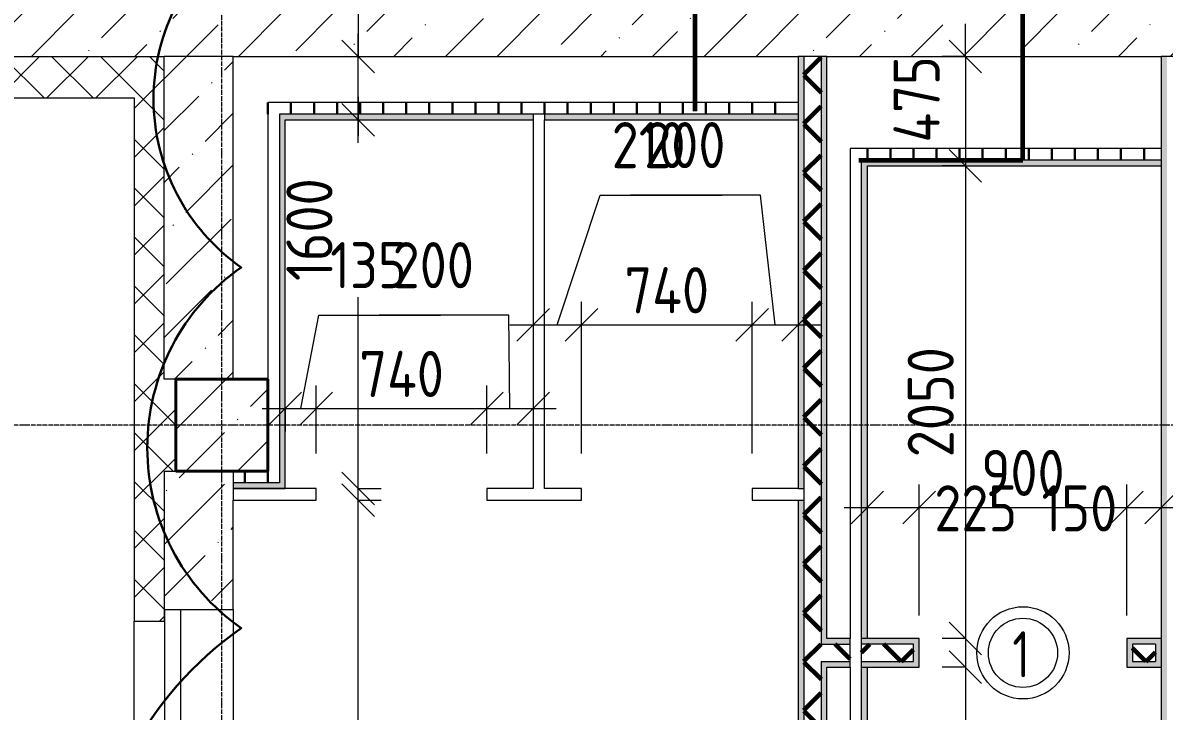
# Model space of a CAD drawing. Header units: millimetres. Extents: x -60946 to 138510, y -262288 to 24501.
# Drawn here: x -19179 to -14229, y -40700 to -37714 of the extents above; entities that cross this region are included whole.
import ezdxf

# ---------------------------------------------------------------- set-up
doc = ezdxf.new("R2010")
doc.units = ezdxf.units.MM
doc.linetypes.add('ADSK_Линия сетки', pattern=[25, 20, -2.5, 0, -2.5])
for name, color, linetype, lineweight in [('0) 1 вып перегородка', 7, 'Continuous', 60), ('2)Тип-2', 3, 'Continuous', 60), ('_ Окна', 7, 'Continuous', 18), ('Марки дверей', 7, 'Continuous', 20), ('Несущие колонны', 7, 'Continuous', 18), ('Окна', 7, 'Continuous', 9), ('Оси', 7, 'Continuous', 9), ('Размеры', 7, 'Continuous', 9), ('Стены внутренние', 7, 'Continuous', 18), ('Стены наружные', 7, 'Continuous', 18), ('Стены несущие', 7, 'Continuous', 30), ('Стены отделка', 7, 'Continuous', 30), ('Стены перегородки', 7, 'Continuous', 30), ('Стены штриховка', 7, 'Continuous', 9)]:
    doc.layers.add(name, color=color, linetype=linetype, lineweight=lineweight)
doc.layers.add('2)Тип-4', color=7, linetype='Continuous', lineweight=30, true_color=0x0080c0)
doc.styles.add('GOST Common_3', font='', dxfattribs={"width": 0.9, "height": 200})
doc.styles.add('GOST Common_B', font='', dxfattribs={"width": 0.8, "height": 200})
doc.styles.get('GOST Common_3').set_extended_font_data('GOST Common')
doc.styles.get('GOST Common_B').set_extended_font_data('GOST Common', bold=True)
doc.dimstyles.new('ADSK_Основной_2_0_1', dxfattribs={"dimscale": 304.8, "dimtxt": 201.142999, "dimasz": 0.463911, "dimexe": 0.328084, "dimexo": 0.328084, "dimgap": 0.164042, "dimtad": 1, "dimdec": 3, "dimrnd": 0.001, "dimdsep": 46, "dimtxsty": 'GOST Common_3', "dimblk1": 'OBLIQUE', "dimblk2": 'OBLIQUE', "dimsah": 1, "dimcen": 0.09, "dimdle": 0.328084, "dimazin": 2, "dimtfac": 1, "dimtdec": 4, "dimtix": 1, "dimtmove": 1, "dimatfit": 3, "dimfxl": 1, "dimtvp": 1, "dimtolj": 1, "dimtzin": 0, "dimlwd": 20, "dimlwe": 20, "dimarcsym": 2})
doc.dimstyles.new('ADSK_Основной_2_0_2', dxfattribs={"dimscale": 304.8, "dimtxt": 201.142999, "dimasz": 0.463911, "dimexe": 0.328084, "dimexo": 0.328084, "dimgap": 0.164042, "dimtad": 1, "dimdec": 3, "dimrnd": 0.001, "dimdsep": 46, "dimtxsty": 'GOST Common_3', "dimblk1": 'OBLIQUE', "dimblk2": 'OBLIQUE', "dimsah": 1, "dimcen": 0.09, "dimdle": 0.328084, "dimazin": 2, "dimtfac": 1, "dimtdec": 4, "dimtix": 1, "dimtmove": 0, "dimatfit": 3, "dimfxl": 1, "dimtvp": 1, "dimtolj": 1, "dimtzin": 0, "dimlwd": 20, "dimlwe": 20, "dimarcsym": 2})
pattern_1 = [(45, (1283.93, -48864.63), (84.1895, 308.696), [396.875, -79.375, 3.353, -76.022])]
pattern_2 = [(45, (1283.93, -48864.63), (-106.066, 106.066), []), (135, (1283.93, -48864.63), (-106.066, -106.066), [])]
pattern_3 = [(90, (1283.93, -48864.63), (-100, 6e-15), [])]

# ---------------------------------------------------------------- blocks, each defined once
blk = doc.blocks.new('ADSK_КолоннаЖБ_Прямоугольная - 400x400 мм-1807142-Кладочный план 1-го этажа')
at = {"layer": 'Несущие колонны', "lineweight": 40}
for p, q in [((-200, 200), (200, 200)), ((-200, -200), (-200, 200)), ((200, 200), (200, -200)), ((200, -200), (-200, -200))]:
    blk.add_line(p, q, dxfattribs=at)
blk = doc.blocks.new('ОКНО L03 _2СТ_RS - ОК-1_1600х2000h_противоударное-3556404-Кладочный план 1-го этажа')
at = {"layer": '_ Окна'}
for p, q in [((-838.1, -79), (761.9, -79)), ((-838.1, -149), (-838.1, -79)), ((-838.1, -79), (-803.1, -79)), ((761.9, -79), (726.9, -79)), ((761.9, -149), (761.9, -79)), ((-838.1, -149), (761.9, -149)), ((-838.1, -149), (-833.1, -149)), ((761.9, -149), (756.9, -149))]:
    blk.add_line(p, q, dxfattribs=at)
blk = doc.blocks.new('М_двери1 - Марка экземпляра 2-3719212-Кладочный план 1-го этажа')
at = {"layer": 'Марки дверей'}
for radius in [2, 1.5]:
    blk.add_circle((0, 0), radius, dxfattribs=at)
blk = doc.blocks.new('_Oblique')
at = {"color": 0, "linetype": 'ByBlock', "lineweight": -2}
blk.add_line((-0.5, -0.5), (0.5, 0.5), dxfattribs=at)
blk = doc.blocks.new('*D4044')
at = {"layer": 'Defpoints', "color": 0, "transparency": 16777216}
for p in [(-16966.1, -38924.2), (-16756.1, -39024.2), (-16756.1, -39682.7)]:
    blk.add_point(p, dxfattribs=at)
at = {"layer": 'Размеры', "color": 0, "lineweight": 20, "transparency": 16777216}
for p, q in [((-16861.1, -39024.2), (-16675, -38461.1)), ((-16675, -38461.1), (-16146.4, -38461.1)), ((-16756.1, -39582.7), (-16756.1, -38924.2)), ((-17066.1, -39024.2), (-16656.1, -39024.2)), ((-16966.1, -39024.2), (-16966.1, -39124.2))]:
    blk.add_line(p, q, dxfattribs=at)
at = {"layer": 'Размеры', "color": 0, "lineweight": 20, "transparency": 16777216, "xscale": 141.4, "yscale": 141.4, "zscale": 141.4, "rotation": 180}
blk.add_blockref('_Oblique', (-16966.1, -39024.2), dxfattribs=at)
at = {"layer": 'Размеры', "color": 0, "lineweight": 20, "transparency": 16777216, "xscale": 141.4, "yscale": 141.4, "zscale": 141.4}
blk.add_blockref('_Oblique', (-16756.1, -39024.2), dxfattribs=at)
at = {"layer": 'Размеры', "color": 0, "lineweight": 9, "transparency": 16777216, "insert": (-16625, -38144.5), "char_height": 200, "width": 409.104, "attachment_point": 1, "line_spacing_factor": 1.022761, "style": 'GOST Common_3'}
blk.add_mtext('\\A1;210', dxfattribs=at)
blk = doc.blocks.new('*D4045')
at = {"layer": 'Defpoints', "color": 0, "transparency": 16777216}
for p in [(-16016.1, -39024.2), (-16756.1, -39682.7), (-16016.1, -39682.7)]:
    blk.add_point(p, dxfattribs=at)
at = {"layer": 'Размеры', "color": 0, "lineweight": 20, "transparency": 16777216}
for p, q in [((-16756.1, -39582.7), (-16756.1, -38924.2)), ((-16016.1, -39582.7), (-16016.1, -38924.2)), ((-16856.1, -39024.2), (-15916.1, -39024.2))]:
    blk.add_line(p, q, dxfattribs=at)
at = {"layer": 'Размеры', "color": 0, "lineweight": 20, "transparency": 16777216, "xscale": 141.4, "yscale": 141.4, "zscale": 141.4, "rotation": 180}
blk.add_blockref('_Oblique', (-16756.1, -39024.2), dxfattribs=at)
at = {"layer": 'Размеры', "color": 0, "lineweight": 20, "transparency": 16777216, "xscale": 141.4, "yscale": 141.4, "zscale": 141.4}
blk.add_blockref('_Oblique', (-16016.1, -39024.2), dxfattribs=at)
at = {"layer": 'Размеры', "color": 0, "lineweight": 9, "transparency": 16777216, "insert": (-16386.1, -38874.2), "char_height": 200, "width": 474.561, "attachment_point": 5, "style": 'GOST Common_3'}
blk.add_mtext('\\A1;740', dxfattribs=at)
blk = doc.blocks.new('*D4046')
at = {"layer": 'Defpoints', "color": 0, "transparency": 16777216}
for p in [(-15816.1, -38924.2), (-15816.1, -39024.2), (-16016.1, -39682.7)]:
    blk.add_point(p, dxfattribs=at)
at = {"layer": 'Размеры', "color": 0, "lineweight": 20, "transparency": 16777216}
for p, q in [((-15980, -38461.1), (-16542.8, -38461.1)), ((-15916.1, -39024.2), (-15980, -38461.1)), ((-16016.1, -39582.7), (-16016.1, -38924.2)), ((-16116.1, -39024.2), (-15716.1, -39024.2)), ((-15816.1, -39024.2), (-15816.1, -39124.2))]:
    blk.add_line(p, q, dxfattribs=at)
at = {"layer": 'Размеры', "color": 0, "lineweight": 20, "transparency": 16777216, "xscale": 141.4, "yscale": 141.4, "zscale": 141.4, "rotation": 180}
blk.add_blockref('_Oblique', (-16016.1, -39024.2), dxfattribs=at)
at = {"layer": 'Размеры', "color": 0, "lineweight": 20, "transparency": 16777216, "xscale": 141.4, "yscale": 141.4, "zscale": 141.4}
blk.add_blockref('_Oblique', (-15816.1, -39024.2), dxfattribs=at)
at = {"layer": 'Размеры', "color": 0, "lineweight": 9, "transparency": 16777216, "insert": (-16484.1, -38144.5), "char_height": 200, "width": 454.106, "attachment_point": 1, "line_spacing_factor": 1.022761, "style": 'GOST Common_3'}
blk.add_mtext('\\A1;200', dxfattribs=at)
blk = doc.blocks.new('*D4047')
at = {"layer": 'Defpoints', "color": 0, "transparency": 16777216}
for p in [(-17824.6, -38134.7), (-17724.6, -38134.7), (-17824.6, -39734.7)]:
    blk.add_point(p, dxfattribs=at)
at = {"layer": 'Размеры', "color": 0, "lineweight": 20, "transparency": 16777216}
for p, q in [((-17724.6, -38034.7), (-17724.6, -38203.8)), ((-17724.6, -38134.7), (-17624.6, -38134.7)), ((-17724.6, -39834.7), (-17724.6, -38903.8)), ((-17724.6, -39734.7), (-17624.6, -39734.7))]:
    blk.add_line(p, q, dxfattribs=at)
at = {"layer": 'Размеры', "color": 0, "lineweight": 20, "transparency": 16777216, "xscale": 141.4, "yscale": 141.4, "zscale": 141.4}
for p, rotation in [((-17724.6, -38134.7), 90), ((-17724.6, -39734.7), 270)]:
    blk.add_blockref('_Oblique', p, dxfattribs=dict(at, rotation=rotation))
at = {"layer": 'Размеры', "color": 0, "lineweight": 9, "transparency": 16777216, "insert": (-18036, -38834), "char_height": 200, "width": 560.473, "attachment_point": 1, "rotation": 90, "line_spacing_factor": 1.022761, "style": 'GOST Common_3'}
blk.add_mtext('\\A1;1600', dxfattribs=at)
blk = doc.blocks.new('*D4048')
at = {"layer": 'Defpoints', "color": 0, "transparency": 16777216}
for p in [(-17824.6, -37859.7), (-17724.6, -37859.7), (-17824.6, -38134.7)]:
    blk.add_point(p, dxfattribs=at)
at = {"layer": 'Размеры', "color": 0, "lineweight": 20, "transparency": 16777216}
for p, q in [((-17583.2, -37332.8), (-17724.6, -37332.8)), ((-17724.6, -37332.8), (-17724.6, -37859.7)), ((-17724.6, -38234.7), (-17724.6, -37759.7)), ((-17724.6, -37859.7), (-17624.6, -37859.7)), ((-17724.6, -38134.7), (-17624.6, -38134.7))]:
    blk.add_line(p, q, dxfattribs=at)
at = {"layer": 'Размеры', "color": 0, "lineweight": 20, "transparency": 16777216, "xscale": 141.4, "yscale": 141.4, "zscale": 141.4}
for p, rotation in [((-17724.6, -37859.7), 90), ((-17724.6, -38134.7), 270)]:
    blk.add_blockref('_Oblique', p, dxfattribs=dict(at, rotation=rotation))
at = {"layer": 'Размеры', "color": 0, "lineweight": 9, "transparency": 16777216, "insert": (-17435.1, -37376.5), "char_height": 200, "width": 454.106, "attachment_point": 1, "rotation": 90, "line_spacing_factor": 1.022761, "style": 'GOST Common_3'}
blk.add_mtext('\\A1;275', dxfattribs=at)
blk = doc.blocks.new('*D4049')
at = {"layer": 'Defpoints', "color": 0, "transparency": 16777216}
for p in [(-17824.6, -39784.7), (-17724.6, -39784.7), (-17824.6, -42709.7)]:
    blk.add_point(p, dxfattribs=at)
at = {"layer": 'Размеры', "color": 0, "lineweight": 20, "transparency": 16777216}
for p, q in [((-17724.6, -42809.7), (-17724.6, -39684.7)), ((-17724.6, -39784.7), (-17624.6, -39784.7)), ((-17724.6, -42709.7), (-17624.6, -42709.7))]:
    blk.add_line(p, q, dxfattribs=at)
at = {"layer": 'Размеры', "color": 0, "lineweight": 20, "transparency": 16777216, "xscale": 141.4, "yscale": 141.4, "zscale": 141.4}
for p, rotation in [((-17724.6, -39784.7), 90), ((-17724.6, -42709.7), 270)]:
    blk.add_blockref('_Oblique', p, dxfattribs=dict(at, rotation=rotation))
at = {"layer": 'Размеры', "color": 0, "lineweight": 9, "transparency": 16777216, "insert": (-17874.6, -41247.2), "char_height": 200, "width": 605.475, "attachment_point": 5, "rotation": 90, "style": 'GOST Common_3'}
blk.add_mtext('\\A1;2925', dxfattribs=at)
blk = doc.blocks.new('*D4050')
at = {"layer": 'Defpoints', "color": 0, "transparency": 16777216}
for p in [(-14991.1, -40509.7), (-15553.6, -41459.7), (-15091, -41459.7)]:
    blk.add_point(p, dxfattribs=at)
at = {"layer": 'Размеры', "color": 0, "lineweight": 20, "transparency": 16777216}
for p, q in [((-15091, -40409.7), (-15091, -41559.7)), ((-15091.1, -40509.7), (-15191, -40509.7)), ((-15453.6, -41459.7), (-14991, -41459.7))]:
    blk.add_line(p, q, dxfattribs=at)
at = {"layer": 'Размеры', "color": 0, "lineweight": 20, "transparency": 16777216, "xscale": 141.4, "yscale": 141.4, "zscale": 141.4}
for p, rotation in [((-15091, -40509.7), 90), ((-15091, -41459.7), 270)]:
    blk.add_blockref('_Oblique', p, dxfattribs=dict(at, rotation=rotation))
at = {"layer": 'Размеры', "color": 0, "lineweight": 9, "transparency": 16777216, "insert": (-15241, -40984.7), "char_height": 200, "width": 454.106, "attachment_point": 5, "rotation": 90, "style": 'GOST Common_3'}
blk.add_mtext('\\A1;950', dxfattribs=at)
blk = doc.blocks.new('*D4052')
at = {"layer": 'Defpoints', "color": 0, "transparency": 16777216}
for p in [(-14991.1, -37859.7), (-15091, -38334.7), (-14991.1, -38334.7)]:
    blk.add_point(p, dxfattribs=at)
at = {"layer": 'Размеры', "color": 0, "lineweight": 20, "transparency": 16777216}
for p, q in [((-15091, -37859.7), (-15091, -37718.3)), ((-15091.1, -37859.7), (-15191, -37859.7)), ((-15091, -37859.7), (-15091, -38334.7)), ((-15091, -37859.7), (-15091, -38334.7)), ((-15091.1, -38334.7), (-15191, -38334.7)), ((-15091, -38334.7), (-15091, -38476.1))]:
    blk.add_line(p, q, dxfattribs=at)
at = {"layer": 'Размеры', "color": 0, "lineweight": 20, "transparency": 16777216, "xscale": 141.4, "yscale": 141.4, "zscale": 141.4}
for p, rotation in [((-15091, -37859.7), 270), ((-15091, -38334.7), 90)]:
    blk.add_blockref('_Oblique', p, dxfattribs=dict(at, rotation=rotation))
at = {"layer": 'Размеры', "color": 0, "lineweight": 9, "transparency": 16777216, "insert": (-15402.4, -38233.4), "char_height": 200, "width": 474.561, "attachment_point": 1, "rotation": 90, "line_spacing_factor": 1.022761, "style": 'GOST Common_3'}
blk.add_mtext('\\A1;475', dxfattribs=at)
blk = doc.blocks.new('*D4053')
at = {"layer": 'Defpoints', "color": 0, "transparency": 16777216}
for p in [(-14991.1, -38334.7), (-15091, -40384.7), (-14991.1, -40384.7)]:
    blk.add_point(p, dxfattribs=at)
at = {"layer": 'Размеры', "color": 0, "lineweight": 20, "transparency": 16777216}
for p, q in [((-15091, -38234.7), (-15091, -40484.7)), ((-15091.1, -38334.7), (-15191, -38334.7)), ((-15091.1, -40384.7), (-15191, -40384.7))]:
    blk.add_line(p, q, dxfattribs=at)
at = {"layer": 'Размеры', "color": 0, "lineweight": 20, "transparency": 16777216, "xscale": 141.4, "yscale": 141.4, "zscale": 141.4}
for p, rotation in [((-15091, -38334.7), 90), ((-15091, -40384.7), 270)]:
    blk.add_blockref('_Oblique', p, dxfattribs=dict(at, rotation=rotation))
at = {"layer": 'Размеры', "color": 0, "lineweight": 9, "transparency": 16777216, "insert": (-15241, -39359.7), "char_height": 200, "width": 605.475, "attachment_point": 5, "rotation": 90, "style": 'GOST Common_3'}
blk.add_mtext('\\A1;2050', dxfattribs=at)
blk = doc.blocks.new('*D4064')
at = {"layer": 'Defpoints', "color": 0, "transparency": 16777216}
for p in [(-18041.1, -39287.2), (-17906.1, -39387.2), (-17906.1, -39682.7)]:
    blk.add_point(p, dxfattribs=at)
at = {"layer": 'Размеры', "color": 0, "lineweight": 20, "transparency": 16777216}
for p, q in [((-17973.6, -39387.2), (-17895.8, -38981.8)), ((-17895.8, -38981.8), (-17367.3, -38981.8)), ((-17906.1, -39582.7), (-17906.1, -39287.2)), ((-18141.1, -39387.2), (-17806.1, -39387.2)), ((-18041.1, -39387.2), (-18041.1, -39487.2))]:
    blk.add_line(p, q, dxfattribs=at)
at = {"layer": 'Размеры', "color": 0, "lineweight": 20, "transparency": 16777216, "xscale": 141.4, "yscale": 141.4, "zscale": 141.4, "rotation": 180}
blk.add_blockref('_Oblique', (-18041.1, -39387.2), dxfattribs=at)
at = {"layer": 'Размеры', "color": 0, "lineweight": 20, "transparency": 16777216, "xscale": 141.4, "yscale": 141.4, "zscale": 141.4}
blk.add_blockref('_Oblique', (-17906.1, -39387.2), dxfattribs=at)
at = {"layer": 'Размеры', "color": 0, "lineweight": 9, "transparency": 16777216, "insert": (-17845.8, -38665.2), "char_height": 200, "width": 409.104, "attachment_point": 1, "line_spacing_factor": 1.022761, "style": 'GOST Common_3'}
blk.add_mtext('\\A1;135', dxfattribs=at)
blk = doc.blocks.new('*D4065')
at = {"layer": 'Defpoints', "color": 0, "transparency": 16777216}
for p in [(-17166.1, -39387.2), (-17906.1, -39682.7), (-17166.1, -39682.7)]:
    blk.add_point(p, dxfattribs=at)
at = {"layer": 'Размеры', "color": 0, "lineweight": 20, "transparency": 16777216}
for p, q in [((-17906.1, -39582.7), (-17906.1, -39287.2)), ((-17166.1, -39582.7), (-17166.1, -39287.2)), ((-18006.1, -39387.2), (-17066.1, -39387.2))]:
    blk.add_line(p, q, dxfattribs=at)
at = {"layer": 'Размеры', "color": 0, "lineweight": 20, "transparency": 16777216, "xscale": 141.4, "yscale": 141.4, "zscale": 141.4, "rotation": 180}
blk.add_blockref('_Oblique', (-17906.1, -39387.2), dxfattribs=at)
at = {"layer": 'Размеры', "color": 0, "lineweight": 20, "transparency": 16777216, "xscale": 141.4, "yscale": 141.4, "zscale": 141.4}
blk.add_blockref('_Oblique', (-17166.1, -39387.2), dxfattribs=at)
at = {"layer": 'Размеры', "color": 0, "lineweight": 9, "transparency": 16777216, "insert": (-17536.1, -39237.2), "char_height": 200, "width": 474.561, "attachment_point": 5, "style": 'GOST Common_3'}
blk.add_mtext('\\A1;740', dxfattribs=at)
blk = doc.blocks.new('*D4066')
at = {"layer": 'Defpoints', "color": 0, "transparency": 16777216}
for p in [(-16966.1, -39287.2), (-16966.1, -39387.2), (-17166.1, -39682.7)]:
    blk.add_point(p, dxfattribs=at)
at = {"layer": 'Размеры', "color": 0, "lineweight": 20, "transparency": 16777216}
for p, q in [((-17070.9, -38981.8), (-17633.8, -38981.8)), ((-17066.1, -39387.2), (-17070.9, -38981.8)), ((-17166.1, -39582.7), (-17166.1, -39287.2)), ((-17266.1, -39387.2), (-16866.1, -39387.2)), ((-16966.1, -39387.2), (-16966.1, -39487.2))]:
    blk.add_line(p, q, dxfattribs=at)
at = {"layer": 'Размеры', "color": 0, "lineweight": 20, "transparency": 16777216, "xscale": 141.4, "yscale": 141.4, "zscale": 141.4, "rotation": 180}
blk.add_blockref('_Oblique', (-17166.1, -39387.2), dxfattribs=at)
at = {"layer": 'Размеры', "color": 0, "lineweight": 20, "transparency": 16777216, "xscale": 141.4, "yscale": 141.4, "zscale": 141.4}
blk.add_blockref('_Oblique', (-16966.1, -39387.2), dxfattribs=at)
at = {"layer": 'Размеры', "color": 0, "lineweight": 9, "transparency": 16777216, "insert": (-17575, -38665.2), "char_height": 200, "width": 454.106, "attachment_point": 1, "line_spacing_factor": 1.022761, "style": 'GOST Common_3'}
blk.add_mtext('\\A1;200', dxfattribs=at)
blk = doc.blocks.new('*D4067')
at = {"layer": 'Defpoints', "color": 0, "transparency": 16777216}
for p in [(-15516.1, -39716.5), (-15291.1, -39816.5), (-15291.1, -40384.7)]:
    blk.add_point(p, dxfattribs=at)
at = {"layer": 'Размеры', "color": 0, "lineweight": 20, "transparency": 16777216}
for p, q in [((-15291.1, -40284.7), (-15291.1, -39716.5)), ((-15616.1, -39816.5), (-15191.1, -39816.5)), ((-15516.1, -39816.5), (-15516.1, -39916.5))]:
    blk.add_line(p, q, dxfattribs=at)
at = {"layer": 'Размеры', "color": 0, "lineweight": 20, "transparency": 16777216, "xscale": 141.4, "yscale": 141.4, "zscale": 141.4, "rotation": 180}
blk.add_blockref('_Oblique', (-15516.1, -39816.5), dxfattribs=at)
at = {"layer": 'Размеры', "color": 0, "lineweight": 20, "transparency": 16777216, "xscale": 141.4, "yscale": 141.4, "zscale": 141.4}
blk.add_blockref('_Oblique', (-15291.1, -39816.5), dxfattribs=at)
at = {"layer": 'Размеры', "color": 0, "lineweight": 9, "transparency": 16777216, "insert": (-15225.6, -39720.3), "char_height": 200, "width": 454.106, "attachment_point": 1, "line_spacing_factor": 1.022761, "style": 'GOST Common_3'}
blk.add_mtext('\\A1;225', dxfattribs=at)
blk = doc.blocks.new('*D4068')
at = {"layer": 'Defpoints', "color": 0, "transparency": 16777216}
for p in [(-14391.1, -39816.5), (-15291.1, -40384.7), (-14391.1, -40384.7)]:
    blk.add_point(p, dxfattribs=at)
at = {"layer": 'Размеры', "color": 0, "lineweight": 20, "transparency": 16777216}
for p, q in [((-15291.1, -40284.7), (-15291.1, -39716.5)), ((-14391.1, -40284.7), (-14391.1, -39716.5)), ((-15391.1, -39816.5), (-14291.1, -39816.5))]:
    blk.add_line(p, q, dxfattribs=at)
at = {"layer": 'Размеры', "color": 0, "lineweight": 20, "transparency": 16777216, "xscale": 141.4, "yscale": 141.4, "zscale": 141.4, "rotation": 180}
blk.add_blockref('_Oblique', (-15291.1, -39816.5), dxfattribs=at)
at = {"layer": 'Размеры', "color": 0, "lineweight": 20, "transparency": 16777216, "xscale": 141.4, "yscale": 141.4, "zscale": 141.4}
blk.add_blockref('_Oblique', (-14391.1, -39816.5), dxfattribs=at)
at = {"layer": 'Размеры', "color": 0, "lineweight": 9, "transparency": 16777216, "insert": (-14841.1, -39666.5), "char_height": 200, "width": 454.106, "attachment_point": 5, "style": 'GOST Common_3'}
blk.add_mtext('\\A1;900', dxfattribs=at)
blk = doc.blocks.new('*D4069')
at = {"layer": 'Defpoints', "color": 0, "transparency": 16777216}
for p in [(-14241.1, -39716.5), (-14241.1, -39816.5), (-14391.1, -40384.7)]:
    blk.add_point(p, dxfattribs=at)
at = {"layer": 'Размеры', "color": 0, "lineweight": 20, "transparency": 16777216}
for p, q in [((-14391.1, -40284.7), (-14391.1, -39716.5)), ((-14491.1, -39816.5), (-14141.1, -39816.5)), ((-14241.1, -39816.5), (-14241.1, -39916.5))]:
    blk.add_line(p, q, dxfattribs=at)
at = {"layer": 'Размеры', "color": 0, "lineweight": 20, "transparency": 16777216, "xscale": 141.4, "yscale": 141.4, "zscale": 141.4, "rotation": 180}
blk.add_blockref('_Oblique', (-14391.1, -39816.5), dxfattribs=at)
at = {"layer": 'Размеры', "color": 0, "lineweight": 20, "transparency": 16777216, "xscale": 141.4, "yscale": 141.4, "zscale": 141.4}
blk.add_blockref('_Oblique', (-14241.1, -39816.5), dxfattribs=at)
at = {"layer": 'Размеры', "color": 0, "lineweight": 9, "transparency": 16777216, "insert": (-14760.7, -39720.3), "char_height": 200, "width": 409.104, "attachment_point": 1, "line_spacing_factor": 1.022761, "style": 'GOST Common_3'}
blk.add_mtext('\\A1;150', dxfattribs=at)

msp = doc.modelspace()

# ---------------------------------------------------------------- hatches: boundary and pattern name
at = {"layer": '2)Тип-2'}
h = msp.add_hatch(color=256, dxfattribs=at)
h.paths.add_polyline_path([(-15791.0657, -42709.6624), (-15791.0657, -39784.6624), (-15816.0657, -39784.6624), (-15816.0657, -42709.6624)])
h.paths.add_polyline_path([(-15791.0657, -39734.6624), (-15791.0657, -37859.6624), (-15816.0657, -37859.6624), (-15816.0657, -39734.6624)])
h = msp.add_hatch(dxfattribs=at)
h.set_pattern_fill('FP_4', color=256, style=0, pattern_type=2)
h.set_pattern_definition(pattern_2)
h.paths.add_polyline_path([(-15791.0657, -42734.6624), (-15716.0657, -42734.6624), (-15716.0657, -37859.6624), (-15791.0657, -37859.6624), (-15791.0657, -42709.6624)])
h = msp.add_hatch(color=256, dxfattribs=at)
h.paths.add_polyline_path([(-15691.0657, -42709.6624), (-15691.0657, -41484.6624), (-15716.0657, -41484.6624), (-15716.0657, -42709.6624)])
h.paths.add_polyline_path([(-15691.0657, -41434.6624), (-15691.0657, -40484.6624), (-15716.0657, -40484.6624), (-15716.0657, -41434.6624)])
h.paths.add_polyline_path([(-15716.0657, -40409.6624), (-15691.0657, -40409.6624), (-15691.0657, -37859.6624), (-15716.0657, -37859.6624), (-15716.0657, -40329.3589)])
msp.add_hatch(color=256, dxfattribs=at).paths.add_polyline_path([(-14241.0657, -42709.6624), (-14216.0657, -42709.6624), (-14216.0657, -37859.6624), (-14241.0657, -37859.6624), (-14241.0657, -40973.4427)])
h = msp.add_hatch(color=256, dxfattribs=at)
h.paths.add_polyline_path([(-14391.0657, -40509.6624), (-14366.0657, -40509.6624), (-14366.0657, -40409.6624), (-14241.0657, -40409.6624), (-14241.0657, -40384.6624), (-14391.0657, -40384.6624)])
h.paths.add_polyline_path([(-15291.0657, -40509.6624), (-15291.0657, -40384.6624), (-15541.0657, -40384.6624), (-15541.0657, -40409.6624), (-15316.0657, -40409.6624), (-15316.0657, -40509.6624)])
h.paths.add_polyline_path([(-15591.0657, -40409.6624), (-15591.0657, -40384.6624), (-15691.0657, -40384.6624), (-15691.0657, -40409.6624), (-15607.0239, -40409.6624)])
h = msp.add_hatch(dxfattribs=at)
h.set_pattern_fill('FP_4', color=256, style=0, pattern_type=2)
h.set_pattern_definition(pattern_2)
h.paths.add_polyline_path([(-15591.0657, -40484.6624), (-15591.0657, -40409.6624), (-15716.0657, -40409.6624), (-15716.0657, -40484.6624), (-15607.0239, -40484.6624)])
h.paths.add_polyline_path([(-14266.0657, -40484.6624), (-14266.0657, -40409.6624), (-14366.0657, -40409.6624), (-14366.0657, -40484.6624)])
h.paths.add_polyline_path([(-15316.0657, -40484.6624), (-15316.0657, -40409.6624), (-15541.0657, -40409.6624), (-15541.0657, -40484.6624), (-15516.0657, -40484.6624)])
h = msp.add_hatch(color=256, dxfattribs=at)
h.paths.add_polyline_path([(-15516.0657, -40509.6624), (-15316.0657, -40509.6624), (-15316.0657, -40484.6624), (-15541.0657, -40484.6624), (-15541.0657, -40509.6624)])
h.paths.add_polyline_path([(-14241.0657, -40509.6624), (-14241.0657, -40409.6624), (-14266.0657, -40409.6624), (-14266.0657, -40484.6624), (-14366.0657, -40484.6624), (-14366.0657, -40509.6624)])
h.paths.add_polyline_path([(-15607.0239, -40509.6624), (-15591.0657, -40509.6624), (-15591.0657, -40484.6624), (-15691.0657, -40484.6624), (-15691.0657, -40509.6624)])
at = {"layer": '2)Тип-4', "true_color": 0x0080c0, "transparency": 33554687}
h = msp.add_hatch(dxfattribs=at)
h.set_pattern_fill('FP_7', color=142, style=0, pattern_type=2)
h.set_pattern_definition(pattern_3)
h.paths.add_polyline_path([(-15816.0657, -38109.6624), (-15816.0657, -38059.6624), (-18116.0657, -38059.6624), (-18116.0657, -38109.6624), (-16711.3782, -38109.6624)])
h = msp.add_hatch(color=142, dxfattribs=at)
h.paths.add_polyline_path([(-16711.3782, -38134.6624), (-15816.0657, -38134.6624), (-15816.0657, -38109.6624), (-16916.0657, -38109.6624), (-16916.0657, -38134.6624)])
h.paths.add_polyline_path([(-16966.0657, -38134.6624), (-16966.0657, -38109.6624), (-18066.0657, -38109.6624), (-18066.0657, -38134.6624), (-18041.0657, -38134.6624)])
for points in [[(-18066.0657, -39709.6624), (-18041.0657, -39709.6624), (-18041.0657, -38134.6624), (-18066.0657, -38134.6624), (-18066.0657, -39659.6624)], [(-15541.0657, -38334.6624), (-14241.0657, -38334.6624), (-14241.0657, -38309.6624), (-15541.0657, -38309.6624)], [(-18041.0657, -39734.6624), (-18041.0657, -39709.6624), (-18266.0657, -39709.6624), (-18266.0657, -39734.6624), (-18183.8506, -39734.6624)]]:
    msp.add_hatch(color=142, dxfattribs=at).paths.add_polyline_path(points)
h = msp.add_hatch(dxfattribs=at)
h.set_pattern_fill('FP_7', color=142, style=0, pattern_type=2)
h.set_pattern_definition(pattern_3)
h.paths.add_polyline_path([(-15591.0657, -38309.6624), (-14241.0657, -38309.6624), (-14241.0657, -38259.6624), (-15591.0657, -38259.6624)])
h = msp.add_hatch(color=142, dxfattribs=at)
h.paths.add_polyline_path([(-15516.0657, -41484.6624), (-15516.0657, -40509.6624), (-15541.0657, -40509.6624), (-15541.0657, -41484.6624)])
h.paths.add_polyline_path([(-15516.0657, -40384.6624), (-15516.0657, -38334.6624), (-15541.0657, -38334.6624), (-15541.0657, -40384.6624)])
h = msp.add_hatch(dxfattribs=at)
h.set_pattern_fill('FP_7', color=142, style=0, pattern_type=2)
h.set_pattern_definition(pattern_3)
h.paths.add_polyline_path([(-18266.0657, -39709.6624), (-18066.0657, -39709.6624), (-18066.0657, -39659.6624), (-18266.0657, -39659.6624)])
at = {"layer": 'Несущие колонны', "lineweight": 9}
h = msp.add_hatch(dxfattribs=at)
h.set_pattern_fill('FP_3', color=256, style=0, pattern_type=2)
h.set_pattern_definition([(45, (1283.93, -48864.63), (-224.5064, 224.5064), []), (45, (1508.44, -48864.63), (-224.5064, 224.5064), [396.875, -79.375, 3.353, -76.022])])
h.paths.add_polyline_path([(-18183.8506, -39659.6624), (-18116.0657, -39659.6624), (-18116.0657, -39259.6624), (-18516.0657, -39259.6624), (-18516.0657, -39659.6624)])
at = {"layer": 'Стены внутренние', "lineweight": 9}
h = msp.add_hatch(dxfattribs=at)
h.set_pattern_fill('FP_1', color=256, style=0, pattern_type=2)
h.set_pattern_definition(pattern_1)
h.paths.add_polyline_path([(-18566.0657, -55659.6624), (-18266.0657, -55659.6624), (-18266.0657, -52259.6624), (-18565.0657, -52259.6624), (-18566.0657, -53855.1206)])
h.paths.add_polyline_path([(-18566.0657, -50709.6624), (-18565.0657, -50709.6624), (-18565.0657, -50659.6624), (-18266.0657, -50659.6624), (-18266.0657, -50059.6624), (-18566.0657, -50059.6624)])
h.paths.add_polyline_path([(-18266.0657, -49659.6624), (-18266.0657, -48459.6624), (-18565.0657, -48459.6624), (-18566.0657, -49659.6624)])
h.paths.add_polyline_path([(-18565.0657, -46909.6624), (-18565.0657, -46859.6624), (-18266.0657, -46859.6624), (-18266.0657, -45659.6624), (-18566.0657, -45659.6624), (-18566.0657, -46909.6624)])
h.paths.add_polyline_path([(-18266.0657, -45259.6624), (-18266.0657, -44659.6624), (-18565.0657, -44659.6624), (-18566.0657, -45259.6624)])
h.paths.add_polyline_path([(-18565.0657, -43109.6624), (-18565.0657, -43059.6624), (-18266.0657, -43059.6624), (-18266.0657, -41859.6624), (-18565.0657, -41859.6624), (-18566.0657, -43109.6624)])
h.paths.add_polyline_path([(-18566.0657, -40309.6624), (-18565.0657, -40309.6624), (-18565.0657, -40259.6624), (-18266.0657, -40259.6624), (-18266.0657, -39659.6624), (-18566.0657, -39659.6624)])
h.paths.add_polyline_path([(-18266.0657, -39259.6624), (-18266.0657, -37859.6624), (-18566.0657, -37859.6624), (-18566.0657, -39259.6624)])
at = {"layer": 'Стены наружные', "lineweight": 9}
h = msp.add_hatch(dxfattribs=at)
h.set_pattern_fill('FP_1', color=256, style=0, pattern_type=2)
h.set_pattern_definition(pattern_1)
h.paths.add_polyline_path([(-14116.0657, -37859.6624), (-11816.0657, -37859.6624), (-11816.0657, -37659.6624), (-20016.0657, -37659.6624), (-20016.0657, -37859.6624), (-14141.0657, -37859.6624)])
h = msp.add_hatch(dxfattribs=at)
h.set_pattern_fill('FP_4', color=256, style=0, pattern_type=2)
h.set_pattern_definition(pattern_2)
h.paths.add_polyline_path([(-18566.0657, -38039.6624), (-18566.0657, -37859.6624), (-20396.0657, -37859.6624), (-20396.0657, -38039.6624), (-18696.0657, -38039.6624)])
h = msp.add_hatch(dxfattribs=at)
h.set_pattern_fill('FP_4', color=256, style=0, pattern_type=2)
h.set_pattern_definition(pattern_2)
h.paths.add_polyline_path([(-18566.0657, -55659.6624), (-18566.0657, -52209.6624), (-18696.0657, -52209.6624), (-18696.0657, -55659.6624)])
h.paths.add_polyline_path([(-18696.0657, -50709.6624), (-18566.0657, -50709.6624), (-18566.0657, -48409.6624), (-18696.0657, -48409.6624), (-18696.0657, -48702.4494)])
h.paths.add_polyline_path([(-18566.0657, -46909.6624), (-18566.0657, -44609.6624), (-18696.0657, -44609.6624), (-18696.0657, -46909.6624)])
h.paths.add_polyline_path([(-18696.0657, -43109.6624), (-18566.0657, -43109.6624), (-18566.0657, -41809.6624), (-18696.0657, -41809.6624)])
h.paths.add_polyline_path([(-18566.0657, -40309.6624), (-18566.0657, -38039.6624), (-18696.0657, -38039.6624), (-18696.0657, -40309.6624)])
h = msp.add_hatch(dxfattribs=at)
h.set_pattern_fill('FP_4', color=256, style=0, pattern_type=2)
h.set_pattern_definition(pattern_2)
h.paths.add_polyline_path([(-18566.0657, -39659.6624), (-18516.0657, -39659.6624), (-18516.0657, -39259.6624), (-18566.0657, -39259.6624)])

# ---------------------------------------------------------------- linework, layer by layer
at = {"layer": '0) 1 вып перегородка'}
for p, q in [((-16262.4208, -38097.1624), (-16262.4208, -37454.0557)), ((-14841.0657, -38309.6698), (-14841.0657, -37507.4114)), ((-15553.5657, -38309.6698), (-14841.0657, -38309.6698))]:
    msp.add_line(p, q, dxfattribs=at)
at = {"layer": '2)Тип-4', "color": 5}
msp.add_lwpolyline([(-18231.9976, -42875.0122, -0.52056705), (-18231.9976, -40339.9261, -0.52056705), (-18231.9976, -38774.841, -0.52056705), (-18231.9976, -37314.357, -0.52056705), (-16712.4236, -36864.0133, -0.52056705), (-14041.0003, -36864.0133, -0.52056705), (-11666.4156, -36864.0133, -0.52056705), (-11573.0251, -38271.8218, -0.52056705), (-11573.0251, -40097.4578, -0.52056705), (-11573.0251, -42804.8792, -0.52056705), (-13638.8556, -42875.0122, -0.52056705), (-16144.8123, -42875.0122, -0.52056705)], format="xyb", close=True, dxfattribs=at)
at = {"layer": 'Несущие колонны', "lineweight": 9}
for p, q in [((-18116.0657, -39259.6624), (-18516.0657, -39259.6624)), ((-18516.0657, -39259.6624), (-18516.0657, -39659.6624)), ((-18116.0657, -39659.6624), (-18116.0657, -39259.6624)), ((-18516.0657, -39659.6624), (-18116.0657, -39659.6624))]:
    msp.add_line(p, q, dxfattribs=at)
at = {"layer": 'Оси', "linetype": 'ADSK_Линия сетки', "lineweight": 5}
for p, q in [((-18316.0657, -59838.5137), (-18316.0657, -24363.7173)), ((63681.4538, -39459.6624), (-23956.1623, -39459.6624))]:
    msp.add_line(p, q, dxfattribs=at)
at = {"layer": 'Стены внутренние', "lineweight": 5}
msp.add_line((-18266.0657, -40259.6624), (-18266.0657, -41859.6624), dxfattribs=at)
at = {"layer": 'Стены наружные', "lineweight": 9}
msp.add_line((-18696.0657, -41809.6624), (-18696.0657, -40309.6624), dxfattribs=at)
at = {"layer": 'Стены несущие', "lineweight": 9}
for p, q in [((-20216.0657, -37859.6624), (-18566.0657, -37859.6624)), ((-18266.0657, -39259.6624), (-18266.0657, -37859.6624)), ((-18266.0657, -37859.6624), (-15816.0657, -37859.6624)), ((-15816.0657, -37859.6624), (-15816.0657, -39734.6624)), ((-15691.0657, -37859.6624), (-14241.0657, -37859.6624)), ((-15691.0657, -40384.6624), (-15691.0657, -37859.6624)), ((-14241.0657, -37859.6624), (-14241.0657, -42709.6624)), ((-15816.0657, -38059.6624), (-18116.0657, -38059.6624)), ((-18116.0657, -38059.6624), (-18116.0657, -39659.6624)), ((-15591.0657, -38259.6624), (-15591.0657, -40384.6624)), ((-14241.0657, -38259.6624), (-15591.0657, -38259.6624)), ((-18516.0657, -39259.6624), (-18266.0657, -39259.6624)), ((-18116.0657, -39659.6624), (-18516.0657, -39659.6624)), ((-18266.0657, -40259.6624), (-18266.0657, -39784.6624)), ((-15816.0657, -39784.6624), (-15816.0657, -42709.6624)), ((-18565.0657, -40309.6624), (-18565.0657, -40259.6624)), ((-18565.0657, -40259.6624), (-18266.0657, -40259.6624)), ((-18566.0657, -40309.6624), (-18565.0657, -40309.6624)), ((-15591.0657, -40384.6624), (-15691.0657, -40384.6624)), ((-15291.0657, -40384.6624), (-15516.0657, -40384.6624)), ((-15291.0657, -40509.6624), (-15291.0657, -40384.6624)), ((-14241.0657, -40384.6624), (-14391.0657, -40384.6624)), ((-14391.0657, -40384.6624), (-14391.0657, -40509.6624)), ((-15691.0657, -41434.6624), (-15691.0657, -40509.6624)), ((-15691.0657, -40509.6624), (-15591.0657, -40509.6624)), ((-15591.0657, -40509.6624), (-15591.0657, -41434.6624)), ((-15516.0657, -40509.6624), (-15291.0657, -40509.6624)), ((-14391.0657, -40509.6624), (-14241.0657, -40509.6624))]:
    msp.add_line(p, q, dxfattribs=at)
at = {"layer": 'Стены отделка', "lineweight": 18}
for p, q in [((-20396.0657, -38039.6624), (-18696.0657, -38039.6624)), ((-18696.0657, -38039.6624), (-18696.0657, -40309.6624)), ((-18041.0657, -38134.6624), (-16966.0657, -38134.6624)), ((-18041.0657, -39734.6624), (-18041.0657, -38134.6624)), ((-16916.0657, -38134.6624), (-15816.0657, -38134.6624)), ((-15516.0657, -40384.6624), (-15516.0657, -38334.6624)), ((-15516.0657, -38334.6624), (-14241.0657, -38334.6624)), ((-18516.0657, -39259.6624), (-18566.0657, -39259.6624)), ((-18516.0657, -39659.6624), (-18516.0657, -39259.6624)), ((-18566.0657, -39659.6624), (-18516.0657, -39659.6624)), ((-18266.0657, -39734.6624), (-18041.0657, -39734.6624)), ((-18696.0657, -40309.6624), (-18566.0657, -40309.6624)), ((-15516.0657, -41509.6624), (-15516.0657, -40509.6624))]:
    msp.add_line(p, q, dxfattribs=at)
at = {"layer": 'Стены перегородки', "lineweight": 18}
for p, q in [((-16966.0657, -38134.6624), (-16966.0657, -39734.6624)), ((-16916.0657, -39734.6624), (-16916.0657, -38134.6624)), ((-17906.0657, -39734.6624), (-18266.0657, -39734.6624)), ((-18266.0657, -39734.6624), (-18266.0657, -39784.6624)), ((-17906.0657, -39784.6624), (-17906.0657, -39734.6624)), ((-16966.0657, -39734.6624), (-17166.0657, -39734.6624)), ((-17166.0657, -39734.6624), (-17166.0657, -39784.6624)), ((-16756.0657, -39734.6624), (-16916.0657, -39734.6624)), ((-16756.0657, -39784.6624), (-16756.0657, -39734.6624)), ((-15816.0657, -39734.6624), (-16016.0657, -39734.6624)), ((-16016.0657, -39734.6624), (-16016.0657, -39784.6624)), ((-18266.0657, -39784.6624), (-17906.0657, -39784.6624)), ((-17166.0657, -39784.6624), (-16756.0657, -39784.6624)), ((-16016.0657, -39784.6624), (-15816.0657, -39784.6624))]:
    msp.add_line(p, q, dxfattribs=at)
at = {"layer": 'Стены штриховка', "lineweight": 9}
for p, q in [((-18266.0657, -37859.6624), (-18566.0657, -37859.6624)), ((-18566.0657, -39259.6624), (-18566.0657, -37859.6624)), ((-15691.0657, -37859.6624), (-15816.0657, -37859.6624)), ((-15791.0657, -37859.6624), (-15791.0657, -42734.6624)), ((-15716.0657, -37859.6624), (-15716.0657, -40409.6624)), ((-14116.0657, -37859.6624), (-14241.0657, -37859.6624)), ((-15816.0657, -38109.6624), (-18066.0657, -38109.6624)), ((-18066.0657, -38109.6624), (-18066.0657, -39709.6624)), ((-16966.0657, -38109.6624), (-16966.0657, -38134.6624)), ((-16916.0657, -38109.6624), (-16916.0657, -38134.6624)), ((-15541.0657, -41484.6624), (-15541.0657, -38309.6624)), ((-14241.0657, -38309.6624), (-15541.0657, -38309.6624)), ((-18566.0657, -39659.6624), (-18566.0657, -40309.6624)), ((-18266.0657, -39659.6624), (-18266.0657, -39734.6624)), ((-18066.0657, -39709.6624), (-18266.0657, -39709.6624)), ((-15816.0657, -39734.6624), (-15791.0657, -39734.6624)), ((-15816.0657, -39784.6624), (-15791.0657, -39784.6624)), ((-15591.0657, -40509.6624), (-15591.0657, -40384.6624)), ((-15516.0657, -40384.6624), (-15541.0657, -40384.6624)), ((-15716.0657, -40409.6624), (-15591.0657, -40409.6624)), ((-15316.0657, -40409.6624), (-15541.0657, -40409.6624)), ((-15316.0657, -40484.6624), (-15316.0657, -40409.6624)), ((-14366.0657, -40409.6624), (-14366.0657, -40484.6624)), ((-14266.0657, -40409.6624), (-14366.0657, -40409.6624)), ((-14266.0657, -40409.6624), (-14266.0657, -40484.6624)), ((-15716.0657, -40484.6624), (-15716.0657, -42734.6624)), ((-15716.0657, -40484.6624), (-15591.0657, -40484.6624)), ((-15541.0657, -40484.6624), (-15316.0657, -40484.6624)), ((-14366.0657, -40484.6624), (-14266.0657, -40484.6624)), ((-15541.0657, -40509.6624), (-15516.0657, -40509.6624))]:
    msp.add_line(p, q, dxfattribs=at)

# ---------------------------------------------------------------- block references
at = {"layer": 'Марки дверей', "xscale": 99.99999999999993, "yscale": 99.99999999999993, "zscale": 99.99999999999993}
msp.add_blockref('М_двери1 - Марка экземпляра 2-3719212-Кладочный план 1-го этажа', (-14841.0657, -40447.1624), dxfattribs=at)
at = {"layer": 'Несущие колонны', "lineweight": 40, "rotation": 89.9999999999999}
msp.add_blockref('ADSK_КолоннаЖБ_Прямоугольная - 400x400 мм-1807142-Кладочный план 1-го этажа', (-18316.0657, -39459.6624), dxfattribs=at)
at = {"layer": 'Окна', "rotation": 269.9999999999997}
msp.add_blockref('ОКНО L03 _2СТ_RS - ОК-1_1600х2000h_противоударное-3556404-Кладочный план 1-го этажа', (-18416.0657, -41097.7624), dxfattribs=at)

# ---------------------------------------------------------------- texts
at = {"layer": 'Марки дверей', "lineweight": 5, "insert": (-14886.7231, -40353.5035), "char_height": 200, "width": 102.616, "attachment_point": 1, "style": 'GOST Common_B'}
msp.add_mtext('\\fGOST Common|b1|i0|c204|p34|;\\W.8;1', dxfattribs=at)

# ---------------------------------------------------------------- dimensions: what is measured, and where the dimension line sits
at = {"layer": 'Размеры', "lineweight": 9}
for base, p1, p2, override, picture, middle in [((-17724.5967, -37859.6624), (-17824.5816, -38134.6624), (-17824.5816, -37859.6624), {"dimpost": '<>', "dimfxl": 275}, '*D4048', (-17613.5341, -37332.8272)), ((-15091.0428, -38334.6624), (-14991.0579, -37859.6624), (-14991.0579, -38334.6624), {"dimpost": '<>', "dimfxl": 475}, '*D4052', (-15269.0751, -37996.1645)), ((-17724.5967, -38134.6624), (-17824.5816, -39734.6624), (-17824.5816, -38134.6624), {"dimpost": '<>', "dimfxl": 1600}, '*D4047', (-17902.629, -38553.7956))]:
    dim = msp.add_linear_dim(base=base, p1=p1, p2=p2, angle=90, dimstyle='ADSK_Основной_2_0_1', override=override, dxfattribs=at)
    dim.commit()
    dim.dimension.update_dxf_attribs({"geometry": picture, "text_midpoint": middle, "dimtype": 160, "text_rotation": 90})
for base, p1, p2, override, picture, middle in [((-16756.0657, -39024.1549), (-16966.0657, -38924.17), (-16756.0657, -39682.6624), {"dimpost": '<>', "dimfxl": 787.026539}, '*D4044', (-16624.9522, -38461.1336)), ((-15816.0657, -39024.1549), (-16016.0657, -39682.6624), (-15816.0657, -38924.17), {"dimpost": '<>', "dimfxl": 784.417474}, '*D4046', (-16029.984, -38461.1336)), ((-17906.0657, -39387.221), (-18041.0657, -39287.2361), (-17906.0657, -39682.6624), {"dimpost": '<>', "dimfxl": 417.836092}, '*D4064', (-17845.8282, -38981.8197)), ((-16966.0657, -39387.221), (-17166.0657, -39682.6624), (-16966.0657, -39287.2361), {"dimpost": '<>', "dimfxl": 443.127521}, '*D4066', (-17120.9188, -38981.8197)), ((-15291.0657, -39816.4776), (-15516.0657, -39716.4927), (-15291.0657, -40384.6624), {"dimpost": '<>', "dimfxl": 705.036013}, '*D4067', (-14998.5499, -40036.9594)), ((-14241.0657, -39816.4776), (-14391.0657, -40384.6624), (-14241.0657, -39716.4927), {"dimpost": '<>', "dimfxl": 684.79981}, '*D4069', (-14556.1455, -40036.9594))]:
    dim = msp.add_linear_dim(base=base, p1=p1, p2=p2, dimstyle='ADSK_Основной_2_0_1', override=override, dxfattribs=at)
    dim.commit()
    dim.dimension.update_dxf_attribs({"geometry": picture, "text_midpoint": middle, "dimtype": 160})
for base, p1, p2, override, picture, middle in [((-15091.0428, -40384.6624), (-14991.0579, -38334.6624), (-14991.0579, -40384.6624), {"dimpost": '<>', "dimfxl": 2050}, '*D4053', (-15241.0428, -39359.6624)), ((-17724.5967, -39784.6624), (-17824.5816, -42709.6624), (-17824.5816, -39784.6624), {"dimpost": '<>', "dimfxl": 2925}, '*D4049', (-17874.5967, -41247.1624)), ((-15091.0428, -41459.6624), (-14991.0579, -40509.6624), (-15553.5657, -41459.6624), {"dimpost": '<>', "dimfxl": 1104.044831}, '*D4050', (-15241.0428, -40984.6624))]:
    dim = msp.add_linear_dim(base=base, p1=p1, p2=p2, angle=90, dimstyle='ADSK_Основной_2_0_2', override=override, dxfattribs=at)
    dim.commit()
    dim.dimension.update_dxf_attribs({"geometry": picture, "text_midpoint": middle})
for base, p1, p2, override, picture, middle in [((-16016.0657, -39024.1549), (-16756.0657, -39682.6624), (-16016.0657, -39682.6624), {"dimpost": '<>', "dimfxl": 740}, '*D4045', (-16386.0657, -38874.1549)), ((-17166.0657, -39387.221), (-17906.0657, -39682.6624), (-17166.0657, -39682.6624), {"dimpost": '<>', "dimfxl": 740}, '*D4065', (-17536.0657, -39237.221)), ((-14391.0657, -39816.4776), (-15291.0657, -40384.6624), (-14391.0657, -40384.6624), {"dimpost": '<>', "dimfxl": 900}, '*D4068', (-14841.0657, -39666.4776))]:
    dim = msp.add_linear_dim(base=base, p1=p1, p2=p2, dimstyle='ADSK_Основной_2_0_2', override=override, dxfattribs=at)
    dim.commit()
    dim.dimension.update_dxf_attribs({"geometry": picture, "text_midpoint": middle})

doc.saveas('drawing.dxf')
